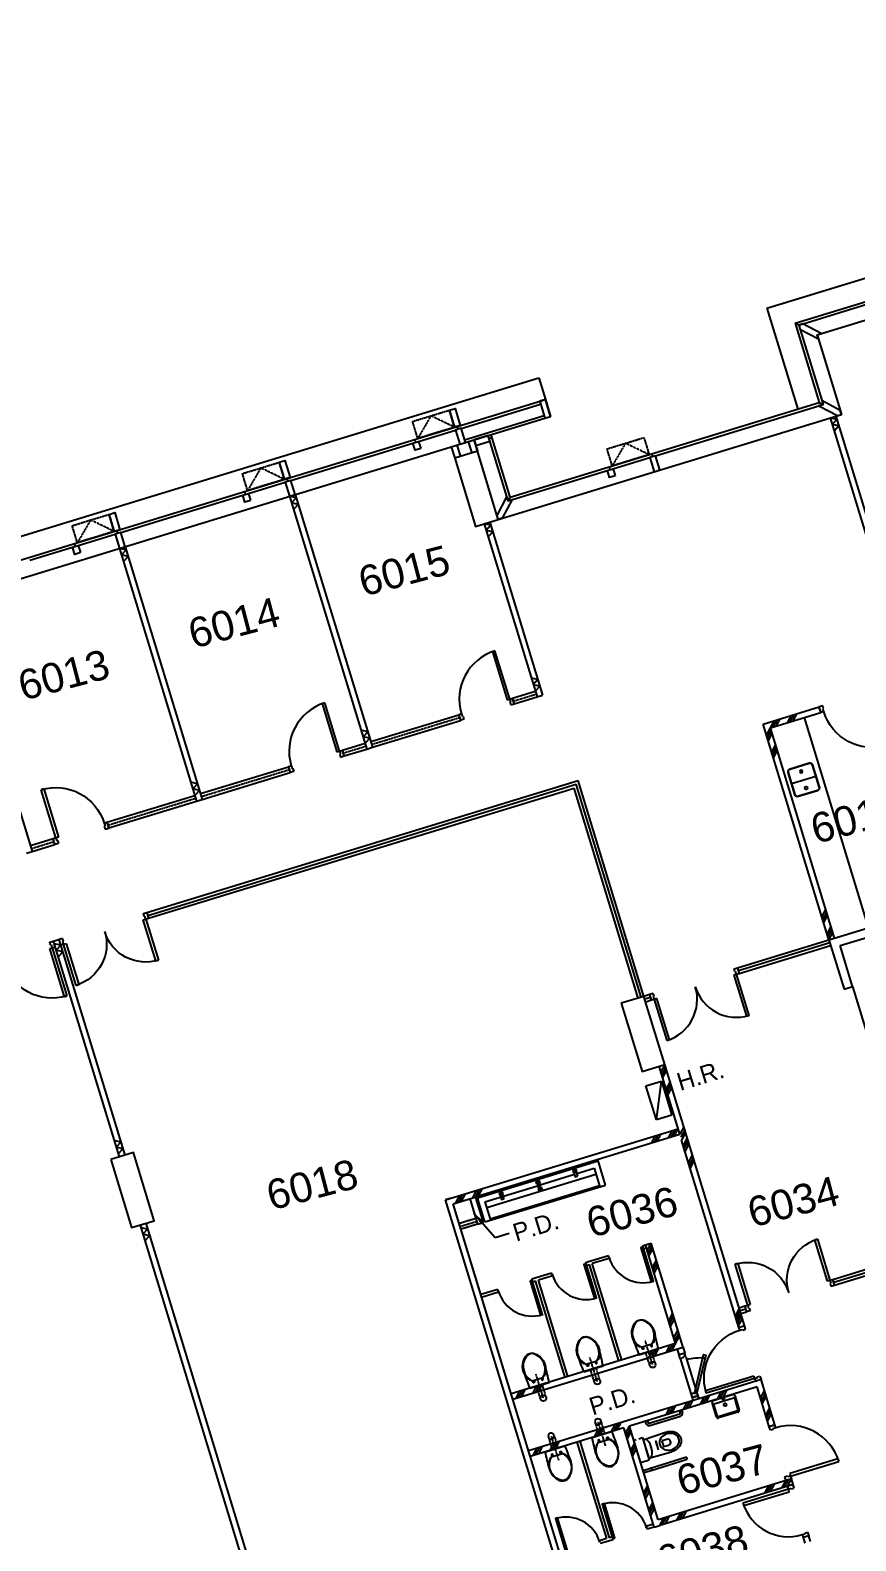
# Model space of a CAD drawing. Header units: millimetres. Extents: x 0 to 98691, y 3071 to 66337.
# Drawn here: x 22152 to 36070, y 40894 to 66337 of the extents above; entities that cross this region are included whole.
import ezdxf

# ---------------------------------------------------------------- set-up
doc = ezdxf.new("R2010")
doc.units = ezdxf.units.MM
doc.linetypes.add('HIDDEN', pattern=[9.525, 6.35, -3.175])
doc.linetypes.add('HIDDEN2', pattern=[4.7625, 3.175, -1.5875])
for name, color, linetype in [('DLN041_3', 8, 'Continuous'), ('DLN041__', 8, 'Continuous'), ('DLN044__', 8, 'Continuous'), ('DLN061__', 8, 'Continuous'), ('DLN210__', 8, 'Continuous'), ('DLN220__', 8, 'Continuous'), ('DLN228__', 8, 'Continuous'), ('DLN280__', 8, 'Continuous'), ('DLN314__', 8, 'Continuous'), ('DLN325__', 8, 'Continuous'), ('DLN580__', 8, 'Continuous'), ('DLN740__', 8, 'Continuous'), ('FITDOOR', 8, 'Continuous'), ('sani02', 8, 'Continuous')]:
    doc.layers.add(name, color=color, linetype=linetype)
doc.styles.add('SWIS721LT450', font='swissl.ttf')
doc.styles.add('SWIS721LT750', font='swissl.ttf')
doc.dimstyles.new('INTDIM', dxfattribs={"dimtxt": 300, "dimasz": 200, "dimexe": 200, "dimexo": 200, "dimgap": 100, "dimtad": 1, "dimdec": 0, "dimzin": 0, "dimdsep": 46, "dimtxsty": 'SWIS721LT450', "dimblk": 'DIMARR', "dimcen": 200, "dimclrd": 1, "dimclre": 1, "dimclrt": 256, "dimaunit": 1, "dimadec": 3, "dimazin": 0, "dimtfac": 1, "dimtdec": 0, "dimtix": 1, "dimtmove": 2, "dimatfit": 0, "dimfxl": 1, "dimtolj": 1, "dimtzin": 0, "dimarcsym": 0})

# ---------------------------------------------------------------- blocks, each defined once
blk = doc.blocks.new('DR1CR2')
at = {"layer": 'FITDOOR'}
for p, q in [((-50, 0), (-50, -50)), ((-50, 0), (0, 0)), ((0, 0), (0, -25)), ((-62.5, -50), (-50, -50)), ((-62.5, -50), (-62.5, -100)), ((-62.5, -100), (0, -100)), ((-12, -25), (0, -25)), ((-12, -75), (0, -75)), ((0, -75), (0, -100))]:
    blk.add_line(p, q, dxfattribs=at)
blk = doc.blocks.new('DR1AD')
at = {"layer": 'FITDOOR'}
for p, q in [((-45, 1), (0, 1)), ((-45, 1), (-45, 0)), ((0, 0), (0, 1)), ((-45, 0), (0, 0))]:
    blk.add_line(p, q, dxfattribs=at)
blk = doc.blocks.new('DR1AM')
at = {"layer": 'FITDOOR'}
blk.add_arc((0, 0), 1, 90, 180, dxfattribs=at)
blk = doc.blocks.new('DR1CL2')
at = {"layer": 'FITDOOR'}
for p, q in [((50, 0), (0, 0)), ((0, 0), (0, -25)), ((50, 0), (50, -50)), ((12, -25), (0, -25)), ((0, -75), (0, -100)), ((12, -75), (0, -75)), ((62.5, -100), (0, -100)), ((62.5, -50), (50, -50)), ((62.5, -50), (62.5, -100))]:
    blk.add_line(p, q, dxfattribs=at)
blk = doc.blocks.new('DR1CD')
at = {"layer": 'FITDOOR'}
for p, q in [((0, 1), (45, 1)), ((0, 1), (0, 0)), ((45, 0), (45, 1)), ((0, 0), (45, 0))]:
    blk.add_line(p, q, dxfattribs=at)
blk = doc.blocks.new('DR2M')
at = {"layer": 'FITDOOR'}
for centre, start, end in [((0, 0), 0, 90), ((1, 0), 90, 180)]:
    blk.add_arc(centre, 0.5, start, end, dxfattribs=at)
blk = doc.blocks.new('SANSS-V01')
at = {"layer": 'DLN740__'}
blk.add_lwpolyline([(192, 482), (-192, 482, 0.414214), (-240, 434), (-240, 98, 0.414214), (-192, 50), (192, 50, 0.414214), (240, 98), (240, 434, 0.414214)], format="xyb", close=True, dxfattribs=at)
blk.add_circle((-144, 266), 24, dxfattribs=at)
blk = doc.blocks.new('WINDOW-OPEN')
at = {"layer": 'DLN314__', "linetype": 'HIDDEN2', "ltscale": 0.05}
blk.add_lwpolyline([(650, 0), (0, 0), (0, 300), (650, 300)], close=True, dxfattribs=at)
blk.add_lwpolyline([(650, 0), (325, 300), (0, 0)], dxfattribs=at)
blk = doc.blocks.new('314-1')
at = {"layer": 'DLN314__'}
blk.add_line((-250, -250), (-300, -300), dxfattribs=at)
blk.add_lwpolyline([(71, 0), (0, 0), (0, 71), (-250, -179), (-250, -250), (-179, -250)], close=True, dxfattribs=at)
blk = doc.blocks.new('314')
at = {"layer": 'DLN314__'}
blk.add_line((600, -250), (600, -300), dxfattribs=at)
for points in [[(650, 0), (550, 0), (550, -250), (650, -250)], [(650, -600), (550, -600), (550, -300), (650, -300)]]:
    blk.add_lwpolyline(points, close=True, dxfattribs=at)
blk = doc.blocks.new('A$C0C2C65A8')
at = {"layer": 'DLN314__'}
blk.add_line((50, 0), (50, -50), dxfattribs=at)
blk.add_lwpolyline([(0, 125), (100, 125), (100, 0), (0, 0)], close=True, dxfattribs=at)
blk = doc.blocks.new('wc-new')
at = {"layer": 'DLN740__', "linetype": 'HIDDEN2', "ltscale": 0.01}
for p, q in [((-75, 50), (150, 50)), ((-75, 0), (347, 0)), ((-75, -50), (150, -50))]:
    blk.add_line(p, q, dxfattribs=at)
at = {"layer": 'DLN740__', "linetype": 'ByBlock'}
blk.add_line((150, 171), (150, -171), dxfattribs=at)
for points in [[(261, 64), (231, 64, -1), (231, 88), (261, 88)], [(277, 113), (277, 124, -0.294171), (573, 165, -0.11195), (681, 82, -0.35994), (681, -82, -0.11195), (573, -165, -0.294171), (277, -124), (277, -113)], [(261, -64), (231, -64, 1), (231, -88), (261, -88)]]:
    blk.add_lwpolyline(points, format="xyb", dxfattribs=at)
blk.add_lwpolyline([(570, 157, 0.325454), (261, 96), (261, -96, 0.325454), (570, -157, 0.11195), (675, -76, 0.35994), (675, 76, 0.11195)], format="xyb", close=True, dxfattribs=at)
blk.add_circle((-75, 0), 50, dxfattribs=at)
for centre, start, end in [((769, -6996), 92.6182, 94.9339), ((769, 6996), 265.0661, 267.3818)]:
    blk.add_arc(centre, 7194, start, end, dxfattribs=at)
blk = doc.blocks.new('314-2')
at = {"layer": 'DLN314__'}
blk.add_line((-375, 199), (-312, 166), dxfattribs=at)
blk.add_lwpolyline([(-333, 234), (-312, 166), (-380, 145), (-68, -21), (0, 0), (-21, 68)], close=True, dxfattribs=at)
blk = doc.blocks.new('g')
at = {"layer": 'DLN061__'}
for p, q in [((-200, 0), (-100, 100)), ((-150, 0), (-50, 100)), ((-100, 0), (0, 100)), ((100, 0), (200, 100)), ((150, 0), (250, 100)), ((200, 0), (300, 100))]:
    blk.add_line(p, q, dxfattribs=at)
blk = doc.blocks.new('DIMARR')
for p, q in [((-1, 0.25), (0, 0)), ((-1, 0), (0, 0)), ((0, 0), (-1, -0.25))]:
    blk.add_line(p, q)
blk = doc.blocks.new('FSHR-V01')
at = {"layer": 'DLN580__'}
for p, q in [((0, 0), (600, -273)), ((0, 0), (600, 0)), ((0, -273), (0, 0)), ((600, 0), (600, -273)), ((600, -273), (0, -273))]:
    blk.add_line(p, q, dxfattribs=at)

msp = doc.modelspace()

# ---------------------------------------------------------------- linework, layer by layer
at = {"layer": 'DLN061__'}
for p, q in [((35750, 59781), (35638, 59807)), ((35750, 59781), (35671, 59697)), ((35784, 59671), (35671, 59697)), ((35784, 59671), (35705, 59586)), ((26638, 58460), (26526, 58486)), ((26638, 58460), (26560, 58375)), ((26672, 58349), (26560, 58375)), ((26672, 58349), (26593, 58265)), ((29917, 57998), (29804, 58024)), ((29917, 57998), (29838, 57913)), ((29950, 57887), (29838, 57913)), ((29950, 57887), (29872, 57803)), ((23769, 57582), (23657, 57608)), ((23769, 57582), (23691, 57498)), ((23803, 57472), (23691, 57498)), ((23803, 57472), (23725, 57388)), ((30712, 55398), (30599, 55424)), ((30712, 55398), (30633, 55313)), ((30745, 55287), (30633, 55313)), ((30745, 55287), (30667, 55203)), ((34631, 54585), (34697, 54710)), ((34678, 54599), (34745, 54724)), ((34726, 54614), (34793, 54739)), ((34917, 54672), (34984, 54797)), ((34965, 54687), (35032, 54812)), ((35013, 54702), (35079, 54826)), ((27843, 54521), (27730, 54546)), ((27843, 54521), (27764, 54436)), ((34564, 54460), (34631, 54585)), ((34579, 54412), (34645, 54537)), ((34593, 54364), (34660, 54489)), ((27876, 54410), (27764, 54436)), ((27876, 54410), (27798, 54326)), ((34652, 54173), (34718, 54298)), ((34666, 54125), (34733, 54250)), ((34681, 54077), (34747, 54202)), ((24974, 53643), (24861, 53669)), ((24974, 53643), (24895, 53559)), ((25008, 53533), (24895, 53559)), ((25008, 53533), (24929, 53449)), ((35500, 51400), (35566, 51525)), ((35514, 51352), (35581, 51477)), ((35529, 51304), (35595, 51429)), ((35587, 51113), (35654, 51238)), ((35602, 51065), (35668, 51190)), ((35617, 51017), (35683, 51142)), ((22668, 50924), (22556, 50950)), ((22668, 50924), (22590, 50839)), ((22702, 50813), (22590, 50839)), ((22702, 50813), (22623, 50729)), ((32850, 48916), (32784, 48792)), ((32865, 48869), (32798, 48744)), ((32879, 48821), (32813, 48696)), ((32938, 48630), (32871, 48505)), ((32952, 48582), (32886, 48457)), ((32967, 48534), (32901, 48409)), ((33172, 47864), (33105, 47740)), ((23682, 47607), (23570, 47633)), ((23682, 47607), (23604, 47522)), ((33186, 47817), (33120, 47692)), ((33201, 47769), (33134, 47644)), ((23716, 47496), (23604, 47522)), ((23716, 47496), (23637, 47412)), ((29710, 46702), (29777, 46827)), ((29328, 46585), (29394, 46710)), ((24131, 46140), (24018, 46166)), ((24131, 46140), (24052, 46056)), ((24164, 46030), (24052, 46056)), ((24164, 46030), (24086, 45945)), ((34041, 44679), (34107, 44804)), ((34055, 44632), (34122, 44756)), ((34062, 44609), (34129, 44733)), ((34070, 44584), (34136, 44709)), ((34077, 44561), (34143, 44686)), ((34092, 44513), (34158, 44638))]:
    msp.add_line(p, q, dxfattribs=at)
at = {"layer": 'DLN210__'}
for p, q in [((34570, 61656), (49881, 66337)), ((35045, 61404), (49629, 65862)), ((35420, 61205), (49429, 65488)), ((34570, 61656), (35091, 59954)), ((35107, 61371), (36494, 61795)), ((35045, 61404), (35454, 60065)), ((35107, 61371), (35517, 60032)), ((35420, 61205), (35829, 59866)), ((0, 51087), (30726, 60481)), ((30726, 60481), (30837, 60117)), ((475, 50835), (30837, 60117)), ((30242, 58472), (35454, 60065)), ((30837, 60117), (30925, 59830)), ((849, 50635), (30829, 59801)), ((29417, 59631), (30756, 60040)), ((29476, 59440), (30815, 59849)), ((30043, 58097), (35829, 59866)), ((32696, 59169), (35517, 60032)), ((28700, 59412), (29322, 59602)), ((27887, 59163), (28604, 59382)), ((26548, 58754), (27887, 59163)), ((30209, 58409), (32600, 59140)), ((25831, 58535), (26453, 58725)), ((23680, 57877), (25018, 58286)), ((25018, 58286), (25736, 58505)), ((22962, 57657), (23584, 57848)), ((22149, 57409), (22867, 57628))]:
    msp.add_line(p, q, dxfattribs=at)
at = {"layer": 'DLN220__'}
for p, q in [((35638, 59807), (36529, 56891)), ((35733, 59837), (36625, 56920)), ((29251, 59319), (29310, 59128)), ((29347, 59348), (29405, 59157)), ((29538, 59407), (29597, 59215)), ((29634, 59436), (29692, 59245)), ((26526, 58486), (27827, 54230)), ((26622, 58515), (27923, 54259)), ((29804, 58024), (30696, 55107)), ((29900, 58053), (30791, 55136)), ((23657, 57608), (24958, 53353)), ((23753, 57638), (25054, 53382)), ((21293, 55422), (22185, 52505)), ((30696, 55107), (30791, 55136)), ((34506, 54651), (35452, 54941)), ((34631, 54585), (35482, 54845)), ((35482, 54845), (35452, 54941)), ((35482, 54845), (35452, 54941)), ((35617, 51017), (34506, 54651)), ((35712, 51046), (34631, 54585)), ((27827, 54230), (27923, 54259)), ((24958, 53353), (25054, 53382)), ((22089, 52476), (22185, 52505)), ((35617, 51017), (38428, 51877)), ((35804, 50918), (38329, 51689)), ((34077, 50546), (35617, 51017)), ((34092, 50499), (35631, 50969)), ((34106, 50451), (35646, 50921)), ((35617, 51017), (35871, 50185)), ((36014, 50229), (35804, 50918)), ((34077, 50546), (34106, 50451)), ((35871, 50185), (36014, 50229)), ((36014, 50229), (36395, 48986)), ((32595, 50093), (32499, 50064)), ((32609, 50045), (32514, 50016)), ((32624, 49998), (32528, 49968)), ((32624, 49998), (32595, 50093)), ((33105, 47740), (32754, 48887)), ((34195, 44517), (32850, 48916)), ((29155, 46637), (33076, 47835)), ((29710, 46702), (33105, 47740)), ((34099, 44488), (33134, 47644)), ((29251, 46666), (29155, 46637)), ((31728, 38221), (29155, 46637)), ((29280, 46570), (29615, 46672)), ((29280, 46570), (29615, 46672)), ((31780, 38394), (29280, 46570)), ((29698, 46228), (29567, 46658)), ((29615, 46672), (29710, 46702)), ((29794, 46257), (29662, 46687)), ((29750, 46400), (29662, 46687)), ((29765, 46352), (29677, 46639)), ((31780, 38394), (29309, 46474)), ((29765, 46352), (29794, 46257)), ((29698, 46228), (29794, 46257)), ((32524, 45878), (32620, 45907)), ((33033, 44214), (32524, 45878)), ((33158, 44148), (32620, 45907)), ((35682, 45296), (37222, 45767)), ((35697, 45248), (37236, 45719)), ((35711, 45201), (37251, 45671)), ((35711, 45201), (35682, 45296)), ((34200, 44843), (34104, 44814)), ((34214, 44795), (34119, 44766)), ((34200, 44843), (34229, 44747)), ((34229, 44747), (34133, 44718)), ((34099, 44488), (34195, 44517)), ((33033, 44214), (30259, 43367)), ((33158, 44148), (30289, 43271)), ((33110, 43963), (33329, 43246)), ((33205, 43992), (33424, 43275)), ((34473, 43609), (33421, 43287)), ((34707, 42844), (34473, 43609)), ((33421, 43287), (30552, 42410)), ((34406, 43484), (32255, 42826)), ((33310, 43306), (33406, 43335)), ((33310, 43306), (33406, 43335)), ((33406, 43335), (33310, 43306)), ((33310, 43306), (33406, 43335)), ((33310, 43306), (33325, 43258)), ((33406, 43335), (33421, 43287)), ((34611, 42815), (34406, 43484)), ((32159, 42797), (30581, 42315)), ((32671, 41123), (32159, 42797)), ((32737, 41248), (32255, 42826)), ((34707, 42844), (34611, 42815)), ((34841, 41892), (32737, 41248)), ((35014, 41840), (32766, 41153)), ((34984, 41935), (34841, 41892)), ((34984, 41935), (34889, 41906)), ((35014, 41840), (34984, 41935)), ((32671, 41123), (32766, 41153))]:
    msp.add_line(p, q, dxfattribs=at)
at = {"layer": 'DLN220__', "linetype": 'HIDDEN2', "ltscale": 0.1}
for p, q in [((29669, 46323), (29382, 46236)), ((29698, 46228), (29412, 46140))]:
    msp.add_line(p, q, dxfattribs=at)
at = {"layer": 'DLN220__', "linetype": 'HIDDEN2', "ltscale": 0.05}
msp.add_line((29397, 46188), (29684, 46275), dxfattribs=at)
at = {"layer": 'DLN220__'}
for points in [[(33158, 44148), (33187, 44052), (33091, 44023), (33062, 44119)], [(35306, 40883), (35277, 40979), (35181, 40950), (35210, 40854)]]:
    msp.add_lwpolyline(points, dxfattribs=at)
at = {"layer": 'DLN228__'}
for p, q in [((30284, 55086), (30667, 55203)), ((30313, 54990), (30284, 55086)), ((30313, 54990), (30696, 55107)), ((27893, 54355), (29376, 54808)), ((27923, 54259), (29405, 54712)), ((29376, 54808), (29405, 54712)), ((27415, 54209), (27798, 54326)), ((27444, 54113), (27415, 54209)), ((27444, 54113), (27827, 54230)), ((24120, 51476), (31388, 53698)), ((25024, 53478), (26507, 53931)), ((25054, 53382), (26536, 53835)), ((26507, 53931), (26536, 53835)), ((32499, 50064), (31388, 53698)), ((23447, 52995), (24929, 53449)), ((24135, 51428), (31355, 53636)), ((24149, 51380), (31322, 53573)), ((32403, 50035), (31322, 53573)), ((32451, 50049), (31355, 53636)), ((23476, 52900), (24958, 53353)), ((23447, 52995), (23476, 52900)), ((22538, 52718), (22156, 52601)), ((22567, 52622), (22538, 52718)), ((22185, 52505), (22567, 52622)), ((24120, 51476), (24149, 51380)), ((22542, 50994), (22638, 51023)), ((22542, 50994), (23653, 47360)), ((22638, 51023), (23749, 47389)), ((24004, 46212), (26460, 38179)), ((24100, 46241), (26556, 38208))]:
    msp.add_line(p, q, dxfattribs=at)
at = {"layer": 'DLN228__', "linetype": 'HIDDEN', "ltscale": 0.01}
for p, q in [((30299, 55038), (30681, 55155)), ((27908, 54307), (29390, 54760)), ((27430, 54161), (27812, 54278)), ((25039, 53430), (26521, 53883)), ((23461, 52948), (24943, 53401)), ((22170, 52553), (22553, 52670))]:
    msp.add_line(p, q, dxfattribs=at)
at = {"layer": 'DLN280__'}
for points in [[(29310, 59128), (29661, 57980), (30043, 58097), (29692, 59245)], [(32117, 49947), (32467, 48799), (32850, 48916), (32499, 50064)], [(32117, 49947), (32467, 48799), (32850, 48916), (32499, 50064)], [(23510, 47316), (23861, 46168), (24243, 46285), (23892, 47433)]]:
    msp.add_lwpolyline(points, close=True, dxfattribs=at)
at = {"layer": 'DLN314__'}
for p, q in [((30043, 58097), (29634, 59436)), ((30209, 58409), (29873, 59509)), ((29888, 59461), (29935, 59476)), ((30242, 58472), (29921, 59523)), ((32648, 59155), (32633, 59202))]:
    msp.add_line(p, q, dxfattribs=at)
for points in [[(30829, 59801), (30925, 59830), (30837, 60117), (30742, 60088)], [(29634, 59436), (29663, 59340), (29902, 59413), (29873, 59509)], [(32673, 58901), (32769, 58930), (32696, 59169), (32600, 59140)]]:
    msp.add_lwpolyline(points, close=True, dxfattribs=at)
at = {"layer": 'DLN740__'}
for p, q in [((36286, 51222), (35204, 54760)), ((32476, 45863), (32524, 45878)), ((32491, 45816), (32476, 45863)), ((32491, 45816), (32539, 45830)), ((31517, 45581), (31565, 45596)), ((31532, 45533), (31517, 45581)), ((31532, 45533), (31579, 45548)), ((31565, 45596), (31899, 45698)), ((32076, 43922), (31579, 45548)), ((31914, 45650), (31627, 45562)), ((32124, 43937), (31627, 45562)), ((31914, 45650), (31899, 45698)), ((30608, 45303), (30943, 45406)), ((30623, 45255), (30608, 45303)), ((30958, 45358), (30719, 45285)), ((30958, 45358), (30943, 45406)), ((30035, 45128), (29748, 45040)), ((30049, 45080), (29762, 44992)), ((30049, 45080), (30035, 45128)), ((30623, 45255), (30671, 45270)), ((31168, 43644), (30671, 45270)), ((31216, 43659), (30719, 45285)), ((32585, 42875), (33101, 43033)), ((33096, 43084), (33108, 43045)), ((33134, 43095), (33146, 43057)), ((32534, 42870), (32522, 42908)), ((32561, 42920), (32572, 42882)), ((32596, 42837), (33113, 42995)), ((31370, 42556), (31867, 40930)), ((31418, 42570), (31915, 40945)), ((32607, 42118), (33200, 42300)), ((32619, 42080), (33212, 42261)), ((32483, 42080), (32607, 42118)), ((32494, 42042), (32619, 42080)), ((32656, 41171), (32536, 41135)), ((32536, 41135), (32551, 41087)), ((32671, 41123), (32551, 41087)), ((31867, 40930), (31747, 40894)), ((31977, 40911), (31762, 40846)), ((31963, 40959), (31915, 40945)), ((31963, 40959), (31977, 40911))]:
    msp.add_line(p, q, dxfattribs=at)
at = {"layer": 'DLN740__', "linetype": 'ByBlock'}
for p, q in [((29694, 46670), (31726, 47292)), ((29848, 46508), (31689, 47071)), ((31369, 47078), (31659, 47167)), ((31659, 47167), (31754, 46856)), ((31850, 46885), (31719, 47316)), ((29818, 46264), (31850, 46885)), ((29819, 46604), (30706, 46875)), ((31749, 46875), (29908, 46312)), ((30792, 46828), (30708, 46802)), ((30738, 46856), (30764, 46772)), ((30748, 46888), (31328, 47066)), ((29818, 46264), (29694, 46670)), ((29819, 46604), (29914, 46293)), ((29866, 46279), (29842, 46271)), ((33668, 43258), (33993, 43358)), ((33668, 43258), (33993, 43358)), ((34030, 43338), (34103, 43099)), ((33721, 42982), (33648, 43221)), ((34083, 43061), (33758, 42962)), ((32328, 42587), (32366, 42599)), ((32445, 42205), (32328, 42587)), ((32412, 42613), (32474, 42632)), ((32474, 42632), (32589, 42254)), ((32485, 42594), (32864, 42722)), ((32589, 42254), (32445, 42205)), ((32579, 42287), (32965, 42393))]:
    msp.add_line(p, q, dxfattribs=at)
at = {"layer": 'DLN740__'}
msp.add_lwpolyline([(34985, 53649), (35398, 53775)], dxfattribs=at)
at = {"layer": 'DLN740__', "linetype": 'ByBlock'}
for points in [[(31316, 47094), (31305, 47131), (31352, 47145), (31363, 47109)], [(31383, 47034), (31360, 47108), (31319, 47095), (31341, 47021)], [(30694, 46904), (30683, 46941), (30731, 46955), (30742, 46919)], [(30761, 46844), (30739, 46918), (30697, 46905), (30720, 46831)], [(30073, 46714), (30061, 46751), (30109, 46765), (30120, 46729)], [(30140, 46654), (30117, 46728), (30076, 46715), (30098, 46641)]]:
    msp.add_lwpolyline(points, close=True, dxfattribs=at)
msp.add_lwpolyline([(34077, 43080), (33752, 42981, -0.414214), (33740, 42988), (33678, 43188, -0.414214), (33685, 43201), (34010, 43300, -0.414214), (34023, 43294), (34084, 43093, -0.414214)], format="xyb", close=True, dxfattribs=at)
for points in [[(32485, 42594), (32579, 42287)], [(32719, 42498), (32697, 42569), (32741, 42426)], [(32887, 42601), (32801, 42575)], [(32801, 42575), (32830, 42479), (32916, 42506)]]:
    msp.add_lwpolyline(points, dxfattribs=at)
for centre, radius in [((33839, 43279), 18.8), ((33868, 43184), 25.2)]:
    msp.add_circle(centre, radius, dxfattribs=at)
for centre, radius, start, end in [((33676, 43230), 30, 107, 197), ((34001, 43329), 30, 17, 107), ((34075, 43090), 30, 287, 17), ((33749, 42990), 30, 197, 287), ((32901, 42553), 50, 287.0001, 107.0001)]:
    msp.add_arc(centre, radius, start, end, dxfattribs=at)
at = {"layer": 'DLN740__'}
for centre, radius, start, end in [((33098, 43042), 10, 287, 17), ((33098, 43042), 50, 287, 17), ((32582, 42884), 50, 197, 287), ((32582, 42884), 10, 197, 287), ((33206, 42280), 20, 287, 107), ((32613, 42099), 20, 287, 107)]:
    msp.add_arc(centre, radius, start, end, dxfattribs=at)
at = {"layer": 'DLN740__', "linetype": 'ByBlock', "extrusion": (0, 0, -1)}
msp.add_ellipse((30750, 46815), major_axis=(24.3, -12.9), ratio=1, start_param=3.141593, end_param=9.424778, dxfattribs=at)
at = {"layer": 'DLN740__', "linetype": 'ByBlock'}
msp.add_ellipse((32571, 42452), major_axis=(-45, 147), ratio=0.354279, start_param=3.141593, end_param=6.283185, dxfattribs=at)
at = {"layer": 'DLN740__', "linetype": 'ByBlock', "extrusion": (0, 0, -1)}
msp.add_ellipse((32926, 42561), major_axis=(-162, -50), ratio=0.819357, dxfattribs=at)
at = {"layer": 'DLN740__', "linetype": 'ByBlock'}
msp.add_open_spline([(32864, 42722), (32873, 42725), (32881, 42727), (32903, 42732), (32916, 42735), (32944, 42736), (32957, 42736), (32983, 42733), (32995, 42731), (33018, 42724), (33028, 42720), (33046, 42711), (33055, 42705), (33071, 42694), (33078, 42687), (33091, 42674), (33097, 42666), (33106, 42652), (33110, 42646), (33116, 42632), (33119, 42625), (33123, 42611), (33125, 42603), (33127, 42586), (33127, 42576), (33126, 42556), (33124, 42546), (33119, 42527), (33115, 42517), (33107, 42499), (33101, 42490), (33090, 42473), (33083, 42464), (33068, 42449), (33060, 42442), (33044, 42429), (33035, 42423), (33016, 42412), (33006, 42407), (32986, 42399), (32975, 42396), (32965, 42393), (32965, 42393), (32965, 42393)], degree=3, knots=[1.508404, 1.508404, 1.508404, 1.508404, 1.63987, 1.63987, 1.851584, 1.851584, 2.059939, 2.059939, 2.255491, 2.255491, 2.428332, 2.428332, 2.594724, 2.594724, 2.750219, 2.750219, 2.905713, 2.905713, 3.030483, 3.030483, 3.155252, 3.155252, 3.280022, 3.280022, 3.446083, 3.446083, 3.612144, 3.612144, 3.778205, 3.778205, 3.944266, 3.944266, 4.110327, 4.110327, 4.276389, 4.276389, 4.44245, 4.44245, 4.608511, 4.608511, 4.774572, 4.774572, 4.774836, 4.774836, 4.774836, 4.774836], dxfattribs=at)
at = {"layer": 'FITDOOR'}
for p, q in [((31860, 41425), (31824, 41414)), ((31071, 41183), (31035, 41172))]:
    msp.add_line(p, q, dxfattribs=at)
for points in [[(32484, 45840), (32447, 45828), (32623, 45255), (32659, 45266)], [(31524, 45557), (31488, 45546), (31663, 44972), (31700, 44983)], [(30616, 45279), (30579, 45268), (30755, 44694), (30791, 44705)], [(33391, 43383), (33354, 43391), (33502, 44030), (33539, 44021)], [(34167, 41529), (34181, 41486), (34946, 41720), (34933, 41763)], [(31970, 40935), (32006, 40946), (31831, 41520), (31795, 41509)], [(31181, 40694), (31217, 40705), (31042, 41279), (31006, 41268)]]:
    msp.add_lwpolyline(points, close=True, dxfattribs=at)
for centre, radius, start, end in [((32484, 45840), 600, 197, 287), ((31524, 45557), 600, 197, 287), ((30616, 45279), 600, 197, 287), ((33446, 43056), 917, 85.3781, 104.2996), ((31970, 40935), 600, 17, 107), ((34933, 41763), 800, 197, 287), ((31181, 40694), 600, 17, 107)]:
    msp.add_arc(centre, radius, start, end, dxfattribs=at)

# ---------------------------------------------------------------- block references
at = {"layer": 'DLN061__', "rotation": 17.00000000001532}
for p in [(32818, 47652), (29519, 46643), (32775, 44031), (30528, 43344), (33067, 43075), (33641, 43250), (31858, 42705), (30820, 42388), (34727, 41752), (32957, 41211)]:
    msp.add_blockref('g', p, dxfattribs=at)
at = {"layer": 'DLN061__', "xscale": -1, "rotation": 286.9999999991571}
for p in [(33222, 47357), (32612, 45591), (32974, 44406), (34523, 43102), (32247, 42510), (32554, 41506)]:
    msp.add_blockref('g', p, dxfattribs=at)
at = {"layer": 'DLN220__', "xscale": -1, "rotation": 196.9999999931491}
msp.add_blockref('DR1CL2', (35482, 54845), dxfattribs=at)
at = {"layer": 'DLN314__'}
for name, p, rotation in [('314-1', (35420, 61205), 287.0000000079226), ('WINDOW-OPEN', (28685, 59460), 17.00000000001532), ('314', (30016, 59553), 196.999999999218), ('A$C0C2C65A8', (28700, 59412), 196.999999999218), ('WINDOW-OPEN', (31964, 58998), 17.00000000081265), ('WINDOW-OPEN', (25817, 58582), 17.00000000001532), ('314', (27147, 58676), 196.999999999218), ('A$C0C2C65A8', (31978, 58950), 196.999999999218), ('A$C0C2C65A8', (25831, 58535), 196.999999999218), ('WINDOW-OPEN', (22948, 57705), 17.00000000001532), ('314', (24279, 57798), 196.999999999218), ('A$C0C2C65A8', (22962, 57657), 196.999999999218)]:
    msp.add_blockref(name, p, dxfattribs=dict(at, rotation=rotation))
msp.add_blockref('314-2', (35829, 59866), dxfattribs=at)
at = {"layer": 'DLN314__', "xscale": -1, "rotation": 34.00000000001163}
msp.add_blockref('314-2', (30043, 58097), dxfattribs=at)
at = {"layer": 'DLN325__'}
for name, p, xscale, yscale, zscale, rotation in [('DR1AM', (30236, 55071), 850.0000000000136, 850.0000000000136, 850.0000000000136, 16.99999999997207), ('DR1AM', (27367, 54194), 850.0000000000136, 850.0000000000136, 850.0000000000136, 16.99999999997207), ('DR1AM', (36342, 55108), -850.0000000000147, 850, 850, 196.9999999964764), ('DR1AM', (22586, 52732), -850.0000000000136, 850, 850, 17.00000000006757), ('DR2M', (22715, 50942), -1449.999999999993, 1450, 1450, 197.0000000000129), ('DR1AM', (22524, 50883), -849.9999999999945, 850.0000000000114, 850, 197.0000000000393), ('DR2M', (34058, 50436), 1450, 1450, 1450, 196.9999999991709), ('DR2M', (35634, 45282), -1450, 1450, 1450, 16.99996329326237), ('DR1AM', (34362, 43628), -849.9999999999844, 849.9999999999991, 850, 107.0000000000076), ('DR1AM', (34970, 41983), 849.9999999999991, 849.9999999999991, 849.9999999999991, 286.9999999999991)]:
    msp.add_blockref(name, p, dxfattribs=dict(at, xscale=xscale, yscale=yscale, zscale=zscale, rotation=rotation))
for name, p, yscale, rotation in [('DR1AD', (30236, 55071), 850, 17.00000000369218), ('DR1AD', (27367, 54194), 850, 17.00000000369218), ('DR1CD', (34058, 50436), 725, 196.9999999991709), ('DR1AD', (32672, 50012), 725, 196.9999999991709), ('DR1AD', (34970, 41983), 849.9999999999991, 286.999999999218)]:
    msp.add_blockref(name, p, dxfattribs=dict(at, yscale=yscale, rotation=rotation))
for name, p, rotation in [('DR1CR2', (30284, 55086), 17.00000000369218), ('DR1CL2', (29376, 54808), 17.00000000369218), ('DR1CR2', (27415, 54209), 17.00000000369218), ('DR1CL2', (26507, 53931), 17.00000000369218), ('DR1CR2', (22667, 50927), 197.0000000036687), ('DR1CR2', (32624, 49998), 196.9999999991709), ('DR1CR2', (35682, 45296), 16.99996329326234), ('DR1CL2', (33187, 44052), 286.9999957043237), ('DR1CL2', (34707, 42844), 286.999999999218), ('DR1CR2', (34984, 41935), 286.999999999218), ('DR1CR2', (34918, 41811), 106.999999999218), ('DR1CL2', (35181, 40950), 106.999999999218)]:
    msp.add_blockref(name, p, dxfattribs=dict(at, rotation=rotation))
at = {"layer": 'DLN325__', "xscale": -1}
for name, p, yscale, rotation in [('DR1AD', (22586, 52732), 850, 16.9999999963475), ('DR1AD', (24102, 51366), 725.0000000000038, 196.9999999999919), ('DR1CD', (22715, 50942), 725.0000000000038, 196.9999999999919), ('DR1AD', (22524, 50883), 850.0000000000114, 196.9999999999919), ('DR1CD', (35634, 45282), 725, 16.99996329326237), ('DR1AD', (34248, 44858), 725, 16.99996329326237), ('DR1AD', (34362, 43628), 849.9999999999991, 106.999999999218)]:
    msp.add_blockref(name, p, dxfattribs=dict(at, yscale=yscale, rotation=rotation))
for name, p, rotation in [('DR1CL2', (23447, 52995), 16.9999999963475), ('DR1CR2', (22538, 52718), 16.9999999963475), ('DR1CR2', (24149, 51380), 196.9999999999919), ('DR1CR2', (22572, 50898), 196.9999999999919), ('DR1CR2', (34106, 50451), 196.9999999991709), ('DR1CR2', (34200, 44843), 16.99996329326237), ('DR1CL2', (34099, 44488), 106.999999999218), ('DR1CR2', (34377, 43580), 106.9999999973795), ('DR1CL2', (33406, 43335), 286.999999999218)]:
    msp.add_blockref(name, p, dxfattribs=dict(at, rotation=rotation))
at = {"layer": 'DLN580__', "rotation": 107.0000000000153}
msp.add_blockref('FSHR-V01', (32708, 47984), dxfattribs=at)
at = {"layer": 'DLN740__', "xscale": -1, "rotation": 106.999999999218}
msp.add_blockref('SANSS-V01', (35446, 53790), dxfattribs=at)
at = {"layer": 'DLN740__', "rotation": 106.9999999992179}
msp.add_blockref('SANSS-V01', (35446, 53790), dxfattribs=at)
at = {"layer": 'sani02', "rotation": 106.999999999218}
for p in [(32622, 43932), (31690, 43647), (30781, 43369)]:
    msp.add_blockref('wc-new', p, dxfattribs=at)
at = {"layer": 'sani02', "xscale": -1, "rotation": 106.999999999218}
for p in [(31745, 42827), (30956, 42586)]:
    msp.add_blockref('wc-new', p, dxfattribs=at)

# ---------------------------------------------------------------- texts
at = {"layer": 'DLN041_3', "style": 'SWIS721LT750'}
for s, p in [('6015', (27768, 56795)), ('6014', (24899, 55918)), ('6013', (22030, 55041)), ('6019', (35391, 52629)), ('6018', (26217, 46456)), ('6036', (31609, 45997)), ('6034', (34327, 46168)), ('6037', (33129, 41655)), ('6038', (32796, 40297))]:
    msp.add_text(s, height=500, rotation=14.7636, dxfattribs=at).set_placement(p)
at = {"layer": 'DLN041__', "insert": (30345, 45931), "char_height": 300, "width": 1310.63, "attachment_point": 7, "rotation": 17, "style": 'SWIS721LT750'}
msp.add_mtext('{\\fUnivers|b0|i0|c0|p34;P.D.}', dxfattribs=at)
at = {"layer": 'DLN044__', "insert": (31633, 43002), "char_height": 300, "width": 1310.63, "attachment_point": 7, "rotation": 17, "style": 'SWIS721LT750'}
msp.add_mtext('{\\fUnivers|b0|i0|c0|p34;P.D.}', dxfattribs=at)
at = {"layer": 'DLN580__', "insert": (33110, 48469), "char_height": 300, "width": 2017.31, "attachment_point": 7, "rotation": 17, "style": 'SWIS721LT750'}
msp.add_mtext('{\\fUnivers|b0|i0|c0|p34;H.R.}', dxfattribs=at)

# ---------------------------------------------------------------- leaders
at = {"layer": 'DLN041__'}
msp.add_leader([(29632, 46414), (29991, 46001), (30226, 46073)], dimstyle='INTDIM', override={"dimscale": 1, "dimtxt": 300, "dimasz": 200, "dimexe": 200, "dimexo": 200, "dimgap": 100, "dimtad": 0, "dimrnd": 0, "dimzin": 0, "dimcen": 200, "dimclrd": 256, "dimclrt": 256, "dimadec": 0}, dxfattribs=at)

doc.saveas('drawing.dxf')
